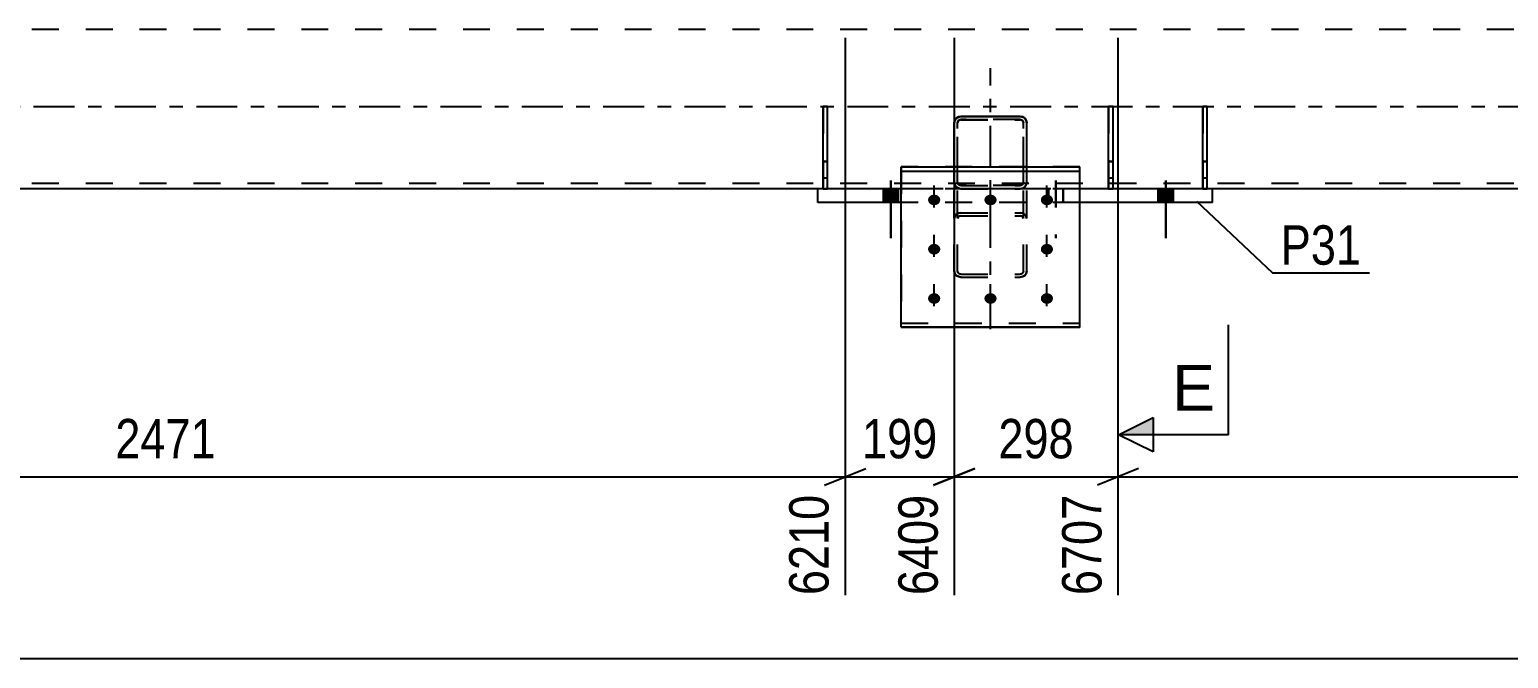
# Model space of a CAD drawing. Header units: millimetres. Extents: x -170 to 1019, y -677 to 164.
# Drawn here: x 149.1 to 256.7, y -167.8 to -122 of the extents above; entities that cross this region are included whole.
import ezdxf

# ---------------------------------------------------------------- set-up
doc = ezdxf.new("R2010")
doc.units = ezdxf.units.MM
doc.linetypes.add('DXK_LINE_DOT2', pattern=[3.9198, 1.9599, -1.9599])
doc.linetypes.add('DXK_LINE_DOT3', pattern=[5.9187, 2.979, -0.9799, 0.9799, -0.9799])
doc.styles.add('Arial', font='ARIAL.TTF', dxfattribs={"height": 0.2})
doc.styles.add('Arial Narrow', font='ARIALN.TTF', dxfattribs={"height": 0.2})

# ---------------------------------------------------------------- blocks, each defined once
blk = doc.blocks.new('Part-570387359-7580 - 7578')
at = {"color": 2, "linetype": 'Continuous'}
for p, q in [((234.43, -133.6), (234.43, -127.6)), ((234.43, -127.6), (234.75, -127.6)), ((234.75, -133.6), (234.75, -127.6)), ((234.43, -131.6), (234.75, -131.6)), ((234.75, -133.6), (234.43, -133.6))]:
    blk.add_line(p, q, dxfattribs=at)
at = {"color": 7, "linetype": 'DXK_LINE_DOT2'}
blk.add_line((234.43, -132.8), (234.75, -132.8), dxfattribs=at)
blk = doc.blocks.new('Part-570387359-7671 - 7578')
at = {"color": 2, "linetype": 'Continuous'}
for p, q in [((212.5, -132), (225.5, -132)), ((212.5, -143.68), (212.5, -132)), ((225.5, -143.68), (225.5, -132)), ((212.5, -132.31), (225.5, -132.31)), ((225.5, -143.68), (212.5, -143.68))]:
    blk.add_line(p, q, dxfattribs=at)
at = {"color": 7, "linetype": 'DXK_LINE_DOT2'}
blk.add_line((212.5, -143.37), (225.5, -143.37), dxfattribs=at)
blk = doc.blocks.new('Part-570387359-7607 - 7578')
at = {"color": 2, "linetype": 'Continuous'}
for p, q in [((216.4, -128.62), (216.36, -128.8)), ((216.36, -128.82), (216.36, -128.8)), ((216.5, -128.46), (216.4, -128.62)), ((216.66, -128.36), (216.5, -128.46)), ((216.84, -128.32), (216.66, -128.36)), ((221.16, -128.32), (216.84, -128.32)), ((221.34, -128.36), (221.16, -128.32)), ((221.5, -128.46), (221.34, -128.36)), ((221.6, -128.62), (221.5, -128.46)), ((221.64, -128.8), (221.6, -128.62)), ((221.64, -128.82), (221.64, -128.8))]:
    blk.add_line(p, q, dxfattribs=at)
at = {"color": 7, "linetype": 'DXK_LINE_DOT2'}
for p, q in [((216.36, -128.8), (216.4, -128.62)), ((216.36, -133.12), (216.36, -128.82)), ((216.6, -128.8), (216.62, -128.71)), ((216.6, -133.12), (216.6, -128.8)), ((216.62, -128.71), (216.67, -128.63)), ((216.66, -128.36), (216.84, -128.32)), ((216.67, -128.63), (216.75, -128.58)), ((216.75, -128.58), (216.84, -128.56)), ((221.16, -128.56), (216.84, -128.56)), ((221.16, -128.32), (221.34, -128.36)), ((221.16, -128.56), (221.25, -128.58)), ((221.25, -128.58), (221.33, -128.63)), ((221.33, -128.63), (221.38, -128.71)), ((221.38, -128.71), (221.4, -128.8)), ((221.4, -133.12), (221.4, -128.8)), ((221.6, -128.62), (221.64, -128.8)), ((221.64, -133.12), (221.64, -128.82)), ((216.36, -133.12), (216.4, -133.3)), ((216.4, -133.3), (216.36, -133.12)), ((216.4, -133.3), (216.5, -133.46)), ((216.62, -133.21), (216.6, -133.12)), ((216.67, -133.29), (216.62, -133.21)), ((216.75, -133.34), (216.67, -133.29)), ((216.84, -133.36), (216.75, -133.34)), ((221.16, -133.36), (216.84, -133.36)), ((221.25, -133.34), (221.16, -133.36)), ((221.33, -133.29), (221.25, -133.34)), ((221.38, -133.21), (221.33, -133.29)), ((221.4, -133.12), (221.38, -133.21)), ((221.5, -133.46), (221.6, -133.3)), ((221.6, -133.3), (221.64, -133.12)), ((221.64, -133.12), (221.6, -133.3)), ((216.5, -133.46), (216.66, -133.56)), ((216.66, -133.56), (216.84, -133.6)), ((216.84, -133.6), (216.66, -133.56)), ((221.16, -133.6), (216.84, -133.6)), ((221.16, -133.6), (221.34, -133.56)), ((221.34, -133.56), (221.16, -133.6)), ((221.34, -133.56), (221.5, -133.46))]:
    blk.add_line(p, q, dxfattribs=at)
at = {"color": 7, "linetype": 'DXK_LINE_DOT3'}
blk.add_line((219, -130.96), (219, -130.96), dxfattribs=at)
at = {"color": 7, "linetype": 'DXK_LINE_DOT2'}
for centre, start, end in [((216.84, -128.8), 112.5, 157.5), ((221.16, -128.8), 22.5, 67.5), ((216.84, -133.12), 202.5, 247.5), ((221.16, -133.12), 292.5, 337.5)]:
    blk.add_arc(centre, 0.48, start, end, dxfattribs=at)
blk = doc.blocks.new('Part-570387359-7612 - 7578')
at = {"color": 7, "linetype": 'DXK_LINE_DOT3'}
blk.add_line((219, -143.82), (219, -124.84), dxfattribs=at)
at = {"color": 2, "linetype": 'Continuous'}
for p, q in [((216.36, -128.82), (216.4, -128.64)), ((216.36, -132), (216.36, -128.82)), ((216.4, -128.64), (216.5, -128.48)), ((216.5, -128.48), (216.66, -128.38)), ((216.66, -128.38), (216.84, -128.34)), ((216.84, -128.34), (221.16, -128.34)), ((221.16, -128.34), (221.34, -128.38)), ((221.34, -128.38), (221.5, -128.48)), ((221.5, -128.48), (221.6, -128.64)), ((221.6, -128.64), (221.64, -128.82)), ((221.64, -132), (221.64, -128.82))]:
    blk.add_line(p, q, dxfattribs=at)
at = {"color": 7, "linetype": 'DXK_LINE_DOT2'}
for p, q in [((216.62, -128.73), (216.6, -128.82)), ((216.6, -139.6), (216.6, -128.82)), ((216.67, -128.65), (216.62, -128.73)), ((216.75, -128.6), (216.67, -128.65)), ((216.84, -128.58), (216.75, -128.6)), ((216.84, -128.58), (221.16, -128.58)), ((221.25, -128.6), (221.16, -128.58)), ((221.33, -128.65), (221.25, -128.6)), ((221.38, -128.73), (221.33, -128.65)), ((221.4, -128.82), (221.38, -128.73)), ((221.4, -139.6), (221.4, -128.82)), ((216.36, -139.6), (216.36, -132)), ((221.64, -139.6), (221.64, -132)), ((216.4, -133.3), (216.36, -133.12)), ((216.5, -133.46), (216.4, -133.3)), ((216.6, -133.12), (216.62, -133.21)), ((216.62, -133.21), (216.67, -133.29)), ((216.67, -133.29), (216.75, -133.34)), ((216.75, -133.34), (216.84, -133.36)), ((216.84, -133.36), (221.16, -133.36)), ((221.16, -133.36), (221.25, -133.34)), ((221.25, -133.34), (221.33, -133.29)), ((221.33, -133.29), (221.38, -133.21)), ((221.38, -133.21), (221.4, -133.12)), ((221.6, -133.3), (221.5, -133.46)), ((221.64, -133.12), (221.6, -133.3)), ((216.66, -133.56), (216.5, -133.46)), ((216.84, -133.6), (216.66, -133.56)), ((216.84, -133.6), (221.16, -133.6)), ((221.34, -133.56), (221.16, -133.6)), ((221.5, -133.46), (221.34, -133.56)), ((216.5, -135.47), (216.4, -135.61)), ((216.66, -135.38), (216.5, -135.47)), ((216.84, -135.35), (216.66, -135.38)), ((216.84, -135.35), (221.16, -135.35)), ((221.34, -135.38), (221.16, -135.35)), ((221.5, -135.47), (221.34, -135.38)), ((221.6, -135.61), (221.5, -135.47)), ((216.4, -135.61), (216.36, -135.77)), ((216.6, -135.77), (216.62, -135.69)), ((216.62, -135.69), (216.67, -135.62)), ((216.67, -135.62), (216.75, -135.58)), ((216.75, -135.58), (216.84, -135.56)), ((216.84, -135.56), (221.16, -135.56)), ((221.16, -135.56), (221.25, -135.58)), ((221.25, -135.58), (221.33, -135.62)), ((221.33, -135.62), (221.38, -135.69)), ((221.38, -135.69), (221.4, -135.77)), ((221.64, -135.77), (221.6, -135.61)), ((216.36, -139.6), (216.4, -139.76)), ((216.4, -139.76), (216.5, -139.9)), ((216.62, -139.68), (216.6, -139.6)), ((216.67, -139.75), (216.62, -139.68)), ((216.75, -139.8), (216.67, -139.75)), ((216.84, -139.81), (216.75, -139.8)), ((216.84, -139.81), (221.16, -139.81)), ((221.25, -139.8), (221.16, -139.81)), ((221.33, -139.75), (221.25, -139.8)), ((221.38, -139.68), (221.33, -139.75)), ((221.4, -139.6), (221.38, -139.68)), ((221.5, -139.9), (221.6, -139.76)), ((221.6, -139.76), (221.64, -139.6)), ((216.5, -139.9), (216.66, -139.99)), ((216.66, -139.99), (216.84, -140.02)), ((216.84, -140.02), (221.16, -140.02)), ((221.16, -140.02), (221.34, -139.99)), ((221.34, -139.99), (221.5, -139.9))]:
    blk.add_line(p, q, dxfattribs=at)
blk = doc.blocks.new('Bolt-570387359-7613 - 7578')
at = {"linetype": 'Continuous'}
for points in [[(214.9, -134.02), (214.99, -134.03), (215.08, -134.05), (215.16, -134.1), (215.23, -134.15), (215.28, -134.21), (215.32, -134.29), (215.34, -134.37), (215.34, -134.45), (215.32, -134.53), (215.28, -134.6), (215.23, -134.66), (215.16, -134.72), (215.08, -134.76), (214.99, -134.78), (214.9, -134.79), (214.81, -134.78), (214.72, -134.76), (214.64, -134.72), (214.57, -134.66), (214.52, -134.6), (214.48, -134.53), (214.46, -134.45), (214.46, -134.37), (214.48, -134.29), (214.52, -134.21), (214.57, -134.15), (214.64, -134.1), (214.72, -134.05), (214.81, -134.03)], [(219, -134.02), (219.09, -134.03), (219.18, -134.05), (219.26, -134.1), (219.33, -134.15), (219.38, -134.21), (219.42, -134.29), (219.44, -134.37), (219.44, -134.45), (219.42, -134.53), (219.38, -134.6), (219.33, -134.66), (219.26, -134.72), (219.18, -134.76), (219.09, -134.78), (219, -134.79), (218.91, -134.78), (218.82, -134.76), (218.74, -134.72), (218.67, -134.66), (218.62, -134.6), (218.58, -134.53), (218.56, -134.45), (218.56, -134.37), (218.58, -134.29), (218.62, -134.21), (218.67, -134.15), (218.74, -134.1), (218.82, -134.05), (218.91, -134.03)], [(223.1, -134.02), (223.19, -134.03), (223.28, -134.05), (223.36, -134.1), (223.43, -134.15), (223.48, -134.21), (223.52, -134.29), (223.54, -134.37), (223.54, -134.45), (223.52, -134.53), (223.48, -134.6), (223.43, -134.66), (223.36, -134.72), (223.28, -134.76), (223.19, -134.78), (223.1, -134.79), (223.01, -134.78), (222.92, -134.76), (222.84, -134.72), (222.77, -134.66), (222.72, -134.6), (222.68, -134.53), (222.66, -134.45), (222.66, -134.37), (222.68, -134.29), (222.72, -134.21), (222.77, -134.15), (222.84, -134.1), (222.92, -134.05), (223.01, -134.03)], [(214.9, -137.61), (214.99, -137.62), (215.08, -137.64), (215.16, -137.68), (215.23, -137.74), (215.28, -137.8), (215.32, -137.88), (215.34, -137.95), (215.34, -138.04), (215.32, -138.11), (215.28, -138.19), (215.23, -138.25), (215.16, -138.31), (215.08, -138.35), (214.99, -138.37), (214.9, -138.38), (214.81, -138.37), (214.72, -138.35), (214.64, -138.31), (214.57, -138.25), (214.52, -138.19), (214.48, -138.11), (214.46, -138.04), (214.46, -137.95), (214.48, -137.88), (214.52, -137.8), (214.57, -137.74), (214.64, -137.68), (214.72, -137.64), (214.81, -137.62)], [(223.1, -137.61), (223.19, -137.62), (223.28, -137.64), (223.36, -137.68), (223.43, -137.74), (223.48, -137.8), (223.52, -137.88), (223.54, -137.95), (223.54, -138.04), (223.52, -138.11), (223.48, -138.19), (223.43, -138.25), (223.36, -138.31), (223.28, -138.35), (223.19, -138.37), (223.1, -138.38), (223.01, -138.37), (222.92, -138.35), (222.84, -138.31), (222.77, -138.25), (222.72, -138.19), (222.68, -138.11), (222.66, -138.04), (222.66, -137.95), (222.68, -137.88), (222.72, -137.8), (222.77, -137.74), (222.84, -137.68), (222.92, -137.64), (223.01, -137.62)], [(214.9, -141.2), (214.99, -141.21), (215.08, -141.23), (215.16, -141.27), (215.23, -141.33), (215.28, -141.39), (215.32, -141.46), (215.34, -141.54), (215.34, -141.62), (215.32, -141.7), (215.28, -141.78), (215.23, -141.84), (215.16, -141.9), (215.08, -141.94), (214.99, -141.96), (214.9, -141.97), (214.81, -141.96), (214.72, -141.94), (214.64, -141.9), (214.57, -141.84), (214.52, -141.78), (214.48, -141.7), (214.46, -141.62), (214.46, -141.54), (214.48, -141.46), (214.52, -141.39), (214.57, -141.33), (214.64, -141.27), (214.72, -141.23), (214.81, -141.21)], [(219, -141.2), (219.09, -141.21), (219.18, -141.23), (219.26, -141.27), (219.33, -141.33), (219.38, -141.39), (219.42, -141.46), (219.44, -141.54), (219.44, -141.62), (219.42, -141.7), (219.38, -141.78), (219.33, -141.84), (219.26, -141.9), (219.18, -141.94), (219.09, -141.96), (219, -141.97), (218.91, -141.96), (218.82, -141.94), (218.74, -141.9), (218.67, -141.84), (218.62, -141.78), (218.58, -141.7), (218.56, -141.62), (218.56, -141.54), (218.58, -141.46), (218.62, -141.39), (218.67, -141.33), (218.74, -141.27), (218.82, -141.23), (218.91, -141.21)], [(223.1, -141.2), (223.19, -141.21), (223.28, -141.23), (223.36, -141.27), (223.43, -141.33), (223.48, -141.39), (223.52, -141.46), (223.54, -141.54), (223.54, -141.62), (223.52, -141.7), (223.48, -141.78), (223.43, -141.84), (223.36, -141.9), (223.28, -141.94), (223.19, -141.96), (223.1, -141.97), (223.01, -141.96), (222.92, -141.94), (222.84, -141.9), (222.77, -141.84), (222.72, -141.78), (222.68, -141.7), (222.66, -141.62), (222.66, -141.54), (222.68, -141.46), (222.72, -141.39), (222.77, -141.33), (222.84, -141.27), (222.92, -141.23), (223.01, -141.21)]]:
    blk.add_hatch(color=1, dxfattribs=at).paths.add_polyline_path(points)
at = {"color": 1, "linetype": 'Continuous'}
for p, q in [((214.9, -134.97), (214.9, -133.36)), ((219, -134.97), (219, -133.36)), ((223.1, -134.97), (223.1, -133.36)), ((214.9, -138.56), (214.9, -136.95)), ((223.1, -138.56), (223.1, -136.95)), ((214.9, -142.14), (214.9, -140.54)), ((219, -142.14), (219, -140.54)), ((223.1, -142.14), (223.1, -140.54))]:
    blk.add_line(p, q, dxfattribs=at)
blk = doc.blocks.new('Bolt-570387359-7869 - 7578')
at = {"linetype": 'Continuous'}
for points in [[(212.29, -133.6), (211.21, -133.6), (211.21, -134.6), (212.29, -134.6)], [(232.29, -133.6), (231.21, -133.6), (231.21, -134.6), (232.29, -134.6)]]:
    blk.add_hatch(color=1, dxfattribs=at).paths.add_polyline_path(points)
at = {"color": 1, "linetype": 'Continuous'}
for p, q in [((211.75, -133), (211.75, -137.2)), ((231.75, -133), (231.75, -137.2)), ((211.21, -133.6), (211.21, -134.6)), ((212.29, -133.6), (212.29, -134.6)), ((231.21, -133.6), (231.21, -134.6)), ((232.29, -133.6), (232.29, -134.6))]:
    blk.add_line(p, q, dxfattribs=at)
at = {"color": 1, "linetype": 'DXK_LINE_DOT2'}
for p, q in [((223.75, -133), (223.75, -137.2)), ((223.21, -133.6), (223.21, -134.6)), ((224.29, -133.6), (224.29, -134.6))]:
    blk.add_line(p, q, dxfattribs=at)
blk = doc.blocks.new('Bolt-570387359-7870 - 7578')
at = {"linetype": 'Continuous'}
for points in [[(212.26, -133.6), (211.18, -133.6), (211.18, -134.6), (212.26, -134.6)], [(232.26, -133.6), (231.18, -133.6), (231.18, -134.6), (232.26, -134.6)]]:
    blk.add_hatch(color=1, dxfattribs=at).paths.add_polyline_path(points)
at = {"color": 1, "linetype": 'Continuous'}
for p, q in [((211.72, -133), (211.72, -137.2)), ((231.72, -133), (231.72, -137.2)), ((211.18, -133.6), (211.18, -134.6)), ((212.26, -133.6), (212.26, -134.6)), ((231.18, -133.6), (231.18, -134.6)), ((232.26, -133.6), (232.26, -134.6))]:
    blk.add_line(p, q, dxfattribs=at)
at = {"color": 1, "linetype": 'DXK_LINE_DOT2'}
for p, q in [((223.72, -133), (223.72, -137.2)), ((223.18, -133.6), (223.18, -134.6)), ((224.26, -133.6), (224.26, -134.6))]:
    blk.add_line(p, q, dxfattribs=at)
blk = doc.blocks.new('Bolt-570387359-7871 - 7578')
at = {"color": 1, "linetype": 'DXK_LINE_DOT2'}
for p, q in [((214.9, -134.97), (214.9, -133.36)), ((219, -134.97), (219, -133.36)), ((223.1, -134.97), (223.1, -133.36)), ((214.9, -138.56), (214.9, -136.95)), ((223.1, -138.56), (223.1, -136.95)), ((214.9, -142.15), (214.9, -140.54)), ((219, -142.15), (219, -140.54)), ((223.1, -142.15), (223.1, -140.54))]:
    blk.add_line(p, q, dxfattribs=at)
blk = doc.blocks.new('Part-570387359-7927 - 7578')
at = {"color": 7, "linetype": 'DXK_LINE_DOT2'}
for p, q in [((798, -122), (-40, -122)), ((798, -133.2), (-40, -133.2)), ((798, -133.6), (-27.5, -133.6)), ((235.15, -133.6), (206.43, -133.6))]:
    blk.add_line(p, q, dxfattribs=at)
at = {"color": 7, "linetype": 'DXK_LINE_DOT3'}
blk.add_line((-40, -127.6), (798, -127.6), dxfattribs=at)
at = {"color": 2, "linetype": 'Continuous'}
for p, q in [((206.43, -133.6), (-14.5, -133.6)), ((452.5, -133.6), (235.15, -133.6))]:
    blk.add_line(p, q, dxfattribs=at)
blk = doc.blocks.new('Part-570387359-7995 - 7578')
at = {"color": 7, "linetype": 'DXK_LINE_DOT2'}
for p, q in [((234.43, -127.6), (234.43, -133.6)), ((234.75, -127.6), (234.43, -127.6)), ((234.75, -133.6), (234.75, -127.6)), ((234.75, -131.6), (234.43, -131.6)), ((234.43, -132.8), (234.75, -132.8)), ((234.43, -133.6), (234.75, -133.6))]:
    blk.add_line(p, q, dxfattribs=at)
blk = doc.blocks.new('Part-570387359-8012 - 7578')
at = {"color": 7, "linetype": 'DXK_LINE_DOT2'}
for p, q in [((225.5, -132), (212.5, -132)), ((212.5, -132), (212.5, -143.69)), ((225.5, -143.69), (225.5, -132)), ((212.5, -132.31), (225.5, -132.31)), ((212.5, -143.38), (225.5, -143.38))]:
    blk.add_line(p, q, dxfattribs=at)
at = {"color": 2, "linetype": 'Continuous'}
blk.add_line((225.5, -143.69), (212.5, -143.69), dxfattribs=at)
blk = doc.blocks.new('Part-570387359-8013 - 7578')
at = {"color": 7, "linetype": 'DXK_LINE_DOT2'}
for p, q in [((206.83, -127.6), (206.83, -133.6)), ((207.15, -127.6), (206.83, -127.6)), ((207.15, -133.6), (207.15, -127.6)), ((207.15, -131.6), (206.83, -131.6)), ((206.83, -132.8), (207.15, -132.8)), ((206.83, -133.6), (207.15, -133.6))]:
    blk.add_line(p, q, dxfattribs=at)
blk = doc.blocks.new('Part-570387359-8014 - 7578')
at = {"color": 7, "linetype": 'DXK_LINE_DOT2'}
for p, q in [((227.59, -127.6), (227.59, -133.6)), ((227.91, -127.6), (227.59, -127.6)), ((227.91, -133.6), (227.91, -127.6)), ((227.91, -131.6), (227.59, -131.6)), ((227.59, -132.8), (227.91, -132.8)), ((227.59, -133.6), (227.91, -133.6))]:
    blk.add_line(p, q, dxfattribs=at)
blk = doc.blocks.new('Part-570387359-8015 - 7578')
at = {"color": 2, "linetype": 'Continuous'}
for p, q in [((206.83, -133.6), (206.83, -127.6)), ((206.83, -127.6), (207.15, -127.6)), ((207.15, -133.6), (207.15, -127.6)), ((206.83, -131.6), (207.15, -131.6)), ((207.15, -133.6), (206.83, -133.6))]:
    blk.add_line(p, q, dxfattribs=at)
at = {"color": 7, "linetype": 'DXK_LINE_DOT2'}
blk.add_line((206.83, -132.8), (207.15, -132.8), dxfattribs=at)
blk = doc.blocks.new('Part-570387359-8016 - 7578')
at = {"color": 2, "linetype": 'Continuous'}
for p, q in [((227.59, -133.6), (227.59, -127.6)), ((227.59, -127.6), (227.91, -127.6)), ((227.91, -133.6), (227.91, -127.6)), ((227.59, -131.6), (227.91, -131.6)), ((227.91, -133.6), (227.59, -133.6))]:
    blk.add_line(p, q, dxfattribs=at)
at = {"color": 7, "linetype": 'DXK_LINE_DOT2'}
blk.add_line((227.59, -132.8), (227.91, -132.8), dxfattribs=at)
blk = doc.blocks.new('Part-570387359-8027 - 7578')
at = {"color": 2, "linetype": 'Continuous'}
for p, q in [((206.43, -134.6), (206.43, -133.6)), ((212.5, -133.6), (206.43, -133.6)), ((235.15, -133.6), (225.5, -133.6)), ((235.15, -134.6), (235.15, -133.6)), ((212.5, -134.6), (206.43, -134.6)), ((235.15, -134.6), (225.5, -134.6))]:
    blk.add_line(p, q, dxfattribs=at)
at = {"color": 7, "linetype": 'DXK_LINE_DOT2'}
for p, q in [((225.5, -133.6), (212.5, -133.6)), ((225.5, -134.6), (212.5, -134.6))]:
    blk.add_line(p, q, dxfattribs=at)
blk = doc.blocks.new('Part-570387359-8028 - 7578')
at = {"color": 7, "linetype": 'DXK_LINE_DOT2'}
for p, q in [((216.36, -128.8), (216.4, -128.62)), ((216.4, -128.62), (216.36, -128.8)), ((216.36, -133.12), (216.36, -128.8)), ((216.4, -128.62), (216.5, -128.46)), ((216.5, -128.46), (216.66, -128.36)), ((216.62, -128.71), (216.6, -128.8)), ((216.6, -133.12), (216.6, -128.8)), ((216.67, -128.63), (216.62, -128.71)), ((216.66, -128.36), (216.84, -128.32)), ((216.84, -128.32), (216.66, -128.36)), ((216.75, -128.58), (216.67, -128.63)), ((216.84, -128.56), (216.75, -128.58)), ((221.16, -128.32), (216.84, -128.32)), ((221.16, -128.56), (216.84, -128.56)), ((221.16, -128.32), (221.34, -128.36)), ((221.34, -128.36), (221.16, -128.32)), ((221.25, -128.58), (221.16, -128.56)), ((221.33, -128.63), (221.25, -128.58)), ((221.38, -128.71), (221.33, -128.63)), ((221.34, -128.36), (221.5, -128.46)), ((221.4, -128.8), (221.38, -128.71)), ((221.4, -133.12), (221.4, -128.8)), ((221.5, -128.46), (221.6, -128.62)), ((221.6, -128.62), (221.64, -128.8)), ((221.64, -128.8), (221.6, -128.62)), ((221.64, -133.12), (221.64, -128.8)), ((216.4, -133.3), (216.36, -133.12)), ((216.36, -133.12), (216.4, -133.3)), ((216.5, -133.46), (216.4, -133.3)), ((216.6, -133.12), (216.62, -133.21)), ((216.62, -133.21), (216.67, -133.29)), ((216.67, -133.29), (216.75, -133.34)), ((216.75, -133.34), (216.84, -133.36)), ((221.16, -133.36), (216.84, -133.36)), ((221.16, -133.36), (221.25, -133.34)), ((221.25, -133.34), (221.33, -133.29)), ((221.33, -133.29), (221.38, -133.21)), ((221.38, -133.21), (221.4, -133.12)), ((221.6, -133.3), (221.5, -133.46)), ((221.64, -133.12), (221.6, -133.3)), ((221.6, -133.3), (221.64, -133.12)), ((216.66, -133.56), (216.5, -133.46)), ((216.84, -133.6), (216.66, -133.56)), ((216.66, -133.56), (216.84, -133.6)), ((221.16, -133.6), (216.84, -133.6)), ((221.34, -133.56), (221.16, -133.6)), ((221.16, -133.6), (221.34, -133.56)), ((221.5, -133.46), (221.34, -133.56))]:
    blk.add_line(p, q, dxfattribs=at)
at = {"color": 7, "linetype": 'DXK_LINE_DOT3'}
blk.add_line((219, -130.96), (219, -130.96), dxfattribs=at)
at = {"color": 7, "linetype": 'DXK_LINE_DOT2'}
for centre, start, end in [((216.84, -128.8), 112.5, 157.5), ((221.16, -128.8), 22.5, 67.5), ((216.84, -133.12), 202.5, 247.5), ((221.16, -133.12), 292.5, 337.5)]:
    blk.add_arc(centre, 0.48, start, end, dxfattribs=at)
blk = doc.blocks.new('Part-570387359-8029 - 7578')
at = {"color": 7, "linetype": 'DXK_LINE_DOT3'}
blk.add_line((219, -143.82), (219, -124.82), dxfattribs=at)
at = {"color": 7, "linetype": 'DXK_LINE_DOT2'}
for p, q in [((216.4, -128.62), (216.36, -128.8)), ((216.36, -139.6), (216.36, -128.8)), ((216.5, -128.46), (216.4, -128.62)), ((216.66, -128.36), (216.5, -128.46)), ((216.6, -128.8), (216.62, -128.71)), ((216.6, -139.6), (216.6, -128.8)), ((216.62, -128.71), (216.67, -128.63)), ((216.84, -128.32), (216.66, -128.36)), ((216.67, -128.63), (216.75, -128.58)), ((216.75, -128.58), (216.84, -128.56)), ((216.84, -128.32), (221.16, -128.32)), ((216.84, -128.56), (221.16, -128.56)), ((221.34, -128.36), (221.16, -128.32)), ((221.16, -128.56), (221.25, -128.58)), ((221.25, -128.58), (221.33, -128.63)), ((221.33, -128.63), (221.38, -128.71)), ((221.5, -128.46), (221.34, -128.36)), ((221.38, -128.71), (221.4, -128.8)), ((221.4, -139.6), (221.4, -128.8)), ((221.6, -128.62), (221.5, -128.46)), ((221.64, -128.8), (221.6, -128.62)), ((221.64, -139.6), (221.64, -128.8)), ((216.36, -133.12), (216.4, -133.3)), ((216.4, -133.3), (216.5, -133.46)), ((216.62, -133.21), (216.6, -133.12)), ((216.67, -133.29), (216.62, -133.21)), ((216.75, -133.34), (216.67, -133.29)), ((216.84, -133.36), (216.75, -133.34)), ((216.84, -133.36), (221.16, -133.36)), ((221.25, -133.34), (221.16, -133.36)), ((221.33, -133.29), (221.25, -133.34)), ((221.38, -133.21), (221.33, -133.29)), ((221.4, -133.12), (221.38, -133.21)), ((221.5, -133.46), (221.6, -133.3)), ((221.6, -133.3), (221.64, -133.12)), ((216.5, -133.46), (216.66, -133.56)), ((216.66, -133.56), (216.84, -133.6)), ((216.84, -133.6), (221.16, -133.6)), ((221.16, -133.6), (221.34, -133.56)), ((221.34, -133.56), (221.5, -133.46)), ((216.4, -135.61), (216.5, -135.47)), ((216.5, -135.47), (216.66, -135.38)), ((216.66, -135.38), (216.84, -135.35)), ((216.84, -135.35), (221.16, -135.35)), ((221.16, -135.35), (221.34, -135.38)), ((221.34, -135.38), (221.5, -135.47)), ((221.5, -135.47), (221.6, -135.61)), ((216.36, -135.77), (216.4, -135.61)), ((216.62, -135.69), (216.6, -135.77)), ((216.67, -135.62), (216.62, -135.69)), ((216.75, -135.58), (216.67, -135.62)), ((216.84, -135.56), (216.75, -135.58)), ((216.84, -135.56), (221.16, -135.56)), ((221.25, -135.58), (221.16, -135.56)), ((221.33, -135.62), (221.25, -135.58)), ((221.38, -135.69), (221.33, -135.62)), ((221.4, -135.77), (221.38, -135.69)), ((221.6, -135.61), (221.64, -135.77)), ((216.4, -139.76), (216.36, -139.6)), ((216.5, -139.9), (216.4, -139.76)), ((216.6, -139.6), (216.62, -139.68)), ((216.62, -139.68), (216.67, -139.75)), ((216.67, -139.75), (216.75, -139.8)), ((216.75, -139.8), (216.84, -139.81)), ((216.84, -139.81), (221.16, -139.81)), ((221.16, -139.81), (221.25, -139.8)), ((221.25, -139.8), (221.33, -139.75)), ((221.33, -139.75), (221.38, -139.68)), ((221.38, -139.68), (221.4, -139.6)), ((221.6, -139.76), (221.5, -139.9)), ((221.64, -139.6), (221.6, -139.76)), ((216.66, -139.99), (216.5, -139.9)), ((216.84, -140.03), (216.66, -139.99)), ((216.84, -140.03), (221.16, -140.03)), ((221.34, -139.99), (221.16, -140.03)), ((221.5, -139.9), (221.34, -139.99))]:
    blk.add_line(p, q, dxfattribs=at)
blk = doc.blocks.new('StraightDimension-570387359-8677 - 7578')
at = {"color": 7, "linetype": 'Continuous'}
for p, q in [((109.59, -122.6), (109.59, -163.18)), ((208.42, -122.6), (208.42, -163.18)), ((111.09, -153.97), (108.09, -155.17)), ((109.59, -154.57), (208.42, -154.57)), ((206.92, -155.17), (209.92, -153.97))]:
    blk.add_line(p, q, dxfattribs=at)
at = {"color": 0}
blk.add_wipeout([(163.26, -153.82), (163.26, -149.62), (154.74, -149.62), (154.74, -153.82)], dxfattribs=at)
at = {"color": 3, "style": 'Arial Narrow'}
blk.add_text('2471', height=2.863, dxfattribs=at).set_placement((155.34, -153.22))
at = {"color": 0, "linetype": 'Continuous'}
blk.add_wipeout([(207.82, -155.27), (203.62, -155.27), (203.62, -163.78), (207.82, -163.78)], dxfattribs=at)
at = {"color": 3, "linetype": 'Continuous', "style": 'Arial Narrow'}
blk.add_text('6210', height=2.863, rotation=90.0002, dxfattribs=at).set_placement((207.22, -163.18))
blk = doc.blocks.new('StraightDimension-570387359-8665 - 7578')
at = {"color": 7, "linetype": 'Continuous'}
for p, q in [((208.42, -122.6), (208.42, -163.18)), ((216.36, -122.6), (216.36, -163.18)), ((206.92, -155.17), (209.92, -153.97)), ((208.42, -154.57), (216.36, -154.57)), ((217.86, -153.97), (214.86, -155.17))]:
    blk.add_line(p, q, dxfattribs=at)
at = {"color": 0}
blk.add_wipeout([(215.73, -153.82), (215.73, -149.62), (209.05, -149.62), (209.05, -153.82)], dxfattribs=at)
at = {"color": 0, "linetype": 'Continuous'}
blk.add_wipeout([(215.76, -155.27), (211.56, -155.27), (211.56, -163.78), (215.76, -163.78)], dxfattribs=at)
at = {"color": 3, "style": 'Arial Narrow'}
blk.add_text('199', height=2.863, dxfattribs=at).set_placement((209.65, -153.22))
at = {"color": 3, "linetype": 'Continuous', "style": 'Arial Narrow'}
blk.add_text('6409', height=2.863, rotation=90.0002, dxfattribs=at).set_placement((215.16, -163.18))
blk = doc.blocks.new('StraightDimension-570387359-8637 - 7578')
at = {"color": 7, "linetype": 'Continuous'}
for p, q in [((228.27, -122.6), (228.27, -163.18)), ((329.73, -122.6), (329.73, -163.18)), ((229.77, -153.97), (226.77, -155.17)), ((228.27, -154.57), (329.73, -154.57)), ((328.23, -155.17), (331.23, -153.97))]:
    blk.add_line(p, q, dxfattribs=at)
at = {"color": 0}
blk.add_wipeout([(283.26, -153.82), (283.26, -149.62), (274.74, -149.62), (274.74, -153.82)], dxfattribs=at)
at = {"color": 3, "style": 'Arial Narrow'}
blk.add_text('2537', height=2.863, dxfattribs=at).set_placement((275.34, -153.22))
at = {"color": 0, "linetype": 'Continuous'}
blk.add_wipeout([(329.13, -155.27), (324.93, -155.27), (324.93, -163.78), (329.13, -163.78)], dxfattribs=at)
at = {"color": 3, "linetype": 'Continuous', "style": 'Arial Narrow'}
blk.add_text('9243', height=2.863, rotation=90.0002, dxfattribs=at).set_placement((328.53, -163.18))
blk = doc.blocks.new('StraightDimension-570387359-8653 - 7578')
at = {"color": 7, "linetype": 'Continuous'}
for p, q in [((216.36, -122.6), (216.36, -163.18)), ((228.27, -122.6), (228.27, -163.18)), ((214.86, -155.17), (217.86, -153.97)), ((216.36, -154.57), (228.27, -154.57)), ((229.77, -153.97), (226.77, -155.17))]:
    blk.add_line(p, q, dxfattribs=at)
at = {"color": 0}
blk.add_wipeout([(225.66, -153.82), (225.66, -149.62), (218.97, -149.62), (218.97, -153.82)], dxfattribs=at)
at = {"color": 3, "style": 'Arial Narrow'}
blk.add_text('298', height=2.863, dxfattribs=at).set_placement((219.57, -153.22))
at = {"color": 0, "linetype": 'Continuous'}
blk.add_wipeout([(227.67, -155.27), (223.47, -155.27), (223.47, -163.78), (227.67, -163.78)], dxfattribs=at)
at = {"color": 3, "linetype": 'Continuous', "style": 'Arial Narrow'}
blk.add_text('6707', height=2.863, rotation=90.0002, dxfattribs=at).set_placement((227.07, -163.18))
blk = doc.blocks.new('StraightDimension-570387359-18102 - 7578')
at = {"color": 7, "linetype": 'Continuous'}
blk.add_line((-41, -167.79), (839, -167.79), dxfattribs=at)
blk = doc.blocks.new('Mark-570387359-8023 - 7578')
at = {"color": 30, "linetype": 'Continuous'}
for p, q in [((233.98, -134.49), (239.51, -139.72)), ((239.51, -139.72), (246.56, -139.72))]:
    blk.add_line(p, q, dxfattribs=at)
at = {"color": 0}
blk.add_wipeout([(245.96, -139.12), (245.96, -136.12), (240.11, -136.12), (240.11, -139.12)], dxfattribs=at)
blk.add_wipeout([(245.96, -139.12), (245.96, -136.12), (240.11, -136.12), (240.11, -139.12)], dxfattribs=at)
at = {"color": 3, "style": 'Arial Narrow'}
blk.add_text('P31', height=2.863, dxfattribs=at).set_placement((240.11, -139.12))
blk = doc.blocks.new('SectionMark-570387359-9545 - 7578')
at = {"linetype": 'Continuous'}
blk.add_hatch(color=6, dxfattribs=at).paths.add_polyline_path([(230.82, -150.26), (230.82, -151.51), (228.32, -151.51)])
at = {"color": 6, "linetype": 'Continuous'}
for p, q in [((236.32, -151.51), (236.32, -143.51)), ((228.32, -151.51), (230.82, -150.26)), ((230.82, -150.26), (230.82, -152.76)), ((236.32, -151.51), (228.32, -151.51)), ((230.82, -152.76), (228.32, -151.51))]:
    blk.add_line(p, q, dxfattribs=at)
at = {"color": 0, "linetype": 'Continuous'}
blk.add_wipeout([(235.32, -149.76), (235.32, -146.26), (232.21, -146.26), (232.21, -149.76)], dxfattribs=at)
at = {"color": 3, "linetype": 'Continuous', "style": 'Arial'}
blk.add_text('E', height=3.34, dxfattribs=at).set_placement((232.21, -149.76))

msp = doc.modelspace()

# ---------------------------------------------------------------- block references
for name in ['Part-570387359-7927 - 7578', 'Part-570387359-8029 - 7578', 'Part-570387359-7612 - 7578', 'Part-570387359-8013 - 7578', 'Part-570387359-8015 - 7578', 'Part-570387359-8014 - 7578', 'Part-570387359-8016 - 7578', 'Part-570387359-7580 - 7578', 'Part-570387359-7995 - 7578', 'Part-570387359-7607 - 7578', 'Part-570387359-8028 - 7578', 'Part-570387359-7671 - 7578', 'Part-570387359-8012 - 7578', 'Bolt-570387359-7870 - 7578', 'Bolt-570387359-7869 - 7578', 'Bolt-570387359-7613 - 7578', 'Bolt-570387359-7871 - 7578', 'Part-570387359-8027 - 7578']:
    msp.add_blockref(name, (0, 0))

# ---------------------------------------------------------------- next in the draw order: block references
for name in ['StraightDimension-570387359-8677 - 7578', 'StraightDimension-570387359-8637 - 7578']:
    msp.add_blockref(name, (0, 0))

# ---------------------------------------------------------------- next in the draw order: block references
msp.add_blockref('StraightDimension-570387359-8665 - 7578', (0, 0))

# ---------------------------------------------------------------- next in the draw order: block references
msp.add_blockref('StraightDimension-570387359-8653 - 7578', (0, 0))

# ---------------------------------------------------------------- next in the draw order: block references
msp.add_blockref('StraightDimension-570387359-18102 - 7578', (0, 0))

# ---------------------------------------------------------------- next in the draw order: block references
msp.add_blockref('Mark-570387359-8023 - 7578', (0, 0))

# ---------------------------------------------------------------- next in the draw order: block references
msp.add_blockref('SectionMark-570387359-9545 - 7578', (0, 0))

doc.saveas('drawing.dxf')
